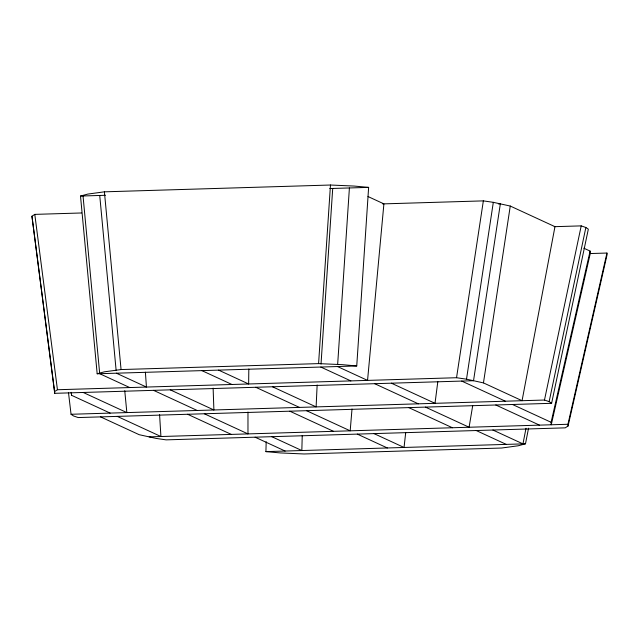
<?xml version="1.0" encoding="UTF-8"?>
<svg xmlns="http://www.w3.org/2000/svg" width="639" height="639" viewBox="0 0 639 639"><rect width="100%" height="100%" fill="white"/><g stroke="black" fill="none" stroke-linecap="round" stroke-linejoin="round"><path stroke-width="0.96" d="M248.819 369.054L248.643 383.983L218.61 370.125M528.541 428.194L525.49 443.809L518.173 445.782L501.583 448.035L304.076 453.978L280.361 452.939L265.92 451.621L266.183 441.685M302.231 435.63L301.84 450.543L271.799 436.685M317.144 384.99L316.113 406.899L272.47 386.771M97.168 373.775L104.484 371.81L121.067 369.558L318.581 363.615L330.475 185.022L354.19 186.061L368.631 187.379L356.738 365.963L97.168 373.775L80.506 196.045L87.815 194.08L104.405 191.828L330.475 185.022M321.018 364.07L332.711 188.457M337.648 364.557L349.405 187.954M352.009 409.016L350.188 430.822L306.544 410.693M405.701 432.603L404.048 447.468L374.007 433.609M437.827 381.603L435.015 403.321L391.38 383.184M456.542 377.721L483.348 200.878L493.316 202.331L510.265 206.046L554.964 226.669L522.063 400.701L483.459 382.897L466.51 379.175L456.542 377.721L57.446 389.734L54.603 391.571L54.706 393.32L473.531 380.716L500.337 203.873L498.348 203.929M466.51 379.175L493.316 202.331M483.459 382.897L510.265 206.046M472.708 405.637L469.098 427.243L425.454 407.115M526.009 428.274L522.958 443.889L492.917 430.031M71.049 414.272L544.484 400.03L581.21 225.879L585.867 227.492L588.335 229.169L551.609 403.313L78.174 417.563L73.509 415.949L71.049 414.272L68.469 392.474M551.609 403.313L549.141 401.635L585.867 227.492M590.101 251.079L590.252 253.547L551.249 424.775L551.106 422.299L590.101 251.079L583.838 248.188M100.587 416.892L139.19 434.696L156.148 438.418L166.116 439.864L565.211 427.85L568.055 426.021L567.951 424.272L606.946 253.044L590.005 253.555M568.055 426.021L607.05 254.793L606.946 253.044M54.706 393.32L31.95 216.214L34.794 214.377L81.64 212.971M80.506 196.045L105.427 195.294M329.748 188.545L368.631 187.379M382.673 203.905L483.348 200.878M554.277 226.685L581.21 225.879M149.127 436.876L567.951 424.272M265.92 451.621L525.49 443.809M318.581 363.615L342.296 364.653L356.738 365.963M544.484 400.03L549.141 401.635M367.984 196.524L383.903 203.873L367.553 380.405L337.512 366.546M461.725 381.068L505.369 401.204M512.502 404.495L551.106 422.299M495.808 404.99L539.452 425.127M374.678 383.688L418.321 403.824M476.223 430.534L506.264 444.393M320.818 367.05L350.859 380.908M408.76 407.61L452.404 427.747M255.776 387.266L299.419 407.402M357.313 434.113L387.354 447.971M201.908 370.628L231.949 384.486M289.85 411.196L333.494 431.325M170.254 389.846L213.897 409.974L213.122 388.121M116.394 373.2L146.435 387.058L145.396 372.17M153.56 390.349L197.203 410.478M204.328 413.768L247.972 433.897L247.972 412.019M255.105 437.188L285.138 451.046M129.741 387.561L99.7 373.703L83.038 195.973M187.634 414.272L231.278 434.4M83.206 392.466L126.849 412.594L124.757 390.78M71.169 392.338L71.552 395.293L110.156 413.098M117.28 416.388L160.924 436.517L159.582 414.679M34.794 214.377L57.446 389.734M31.95 216.214L54.603 391.571M104.405 191.828L121.067 369.558M99.732 195.47L116.114 370.221M71.4 392.817L71.552 395.293"/></g></svg>
